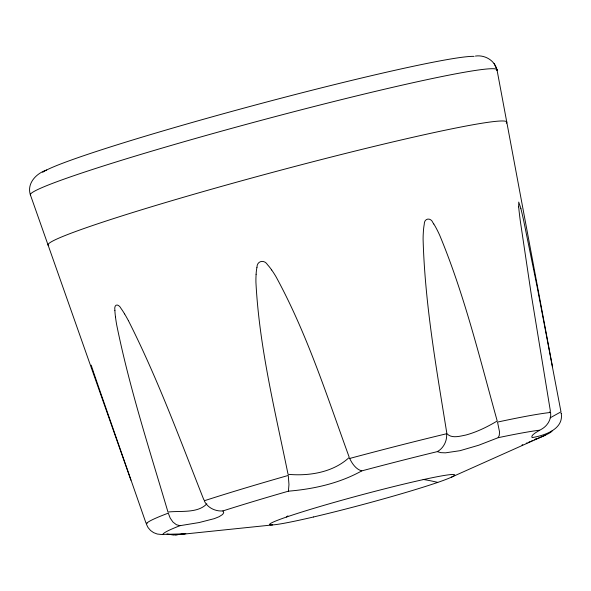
<?xml version="1.0" encoding="UTF-8"?>
<svg xmlns="http://www.w3.org/2000/svg" width="591" height="591" viewBox="0 0 591 591"><rect width="100%" height="100%" fill="white"/><g stroke="black" fill="none" stroke-linecap="round" stroke-linejoin="round"><path stroke-width="0.89" d="M256.088 274.276L255.933 278.221A128.129 126.437 61.1 0 0 255.925 282.217C259.272 347.19 275.074 410.797 288.053 474.322C309.27 476.257 333.228 472.401 349.266 457.39C327.074 396.384 307.18 333.856 275.982 276.669A133.012 131.313 60.9 0 0 274.409 274.098L273.877 273.256A96.444 95.21 60.8 0 0 272.532 271.217L271.668 269.961M256.967 267.339C256.937 260.661 264.45 259.309 267.59 264.82A34.115 33.68 60.8 0 1 268.528 265.876A53.316 52.629 60.8 0 1 271.661 269.976M206.82 503.842C197.608 513.609 180.307 510.609 167.97 512.042C149.626 449.98 129.503 388.213 116.656 324.703A128.129 75.345 70.8 0 1 116.021 320.847L115.474 317.049M288.423 491.173L288.962 484.48L288.268 475.445A214.718 10.86 -15 0 0 204.235 500.776C207.419 507.735 215.471 511.599 222.925 510.92A200.903 10.165 -15 0 1 288.415 491.173C313.762 489.06 339.397 483.349 361.766 470.887A200.903 10.165 -15 0 1 437.34 451.62C443.605 448.207 447.239 440.783 446.619 433.742A214.71 10.86 -15 0 0 349.628 458.468M549.726 411.883L550.428 411.336L531.383 295.264L520.272 220.746A128.129 20.7 79.7 0 1 519.777 216.941L519.349 213.262A48.625 7.816 79.7 0 1 518.669 206.887M536.155 438.832L534.183 439.844M437.325 451.62L440.775 452.654L445.474 452.839L460.034 450.682L478.717 445.23L498.139 437.702L499.262 435.419L499.535 431.918L497.533 422.085A214.71 10.86 -15 0 1 550.59 412.466C551.263 416.936 549.615 421.56 546.69 424.944C545.153 426.754 543.262 428.261 541.179 429.391C538.889 430.883 529.913 435.146 532.077 437.613C544.333 435.56 564.235 429.273 561.169 412.969A214.71 10.86 -15 0 1 561.191 413.308M550.081 417.867L560.977 411.838L537.337 287.832L523.729 220.908A133.012 21.121 79.7 0 0 523.101 218.035L522.887 217.104A96.444 15.336 79.7 0 0 522.363 214.799L522.03 213.388A53.316 8.518 79.7 0 0 520.893 208.638M46.608 170.016C36.383 173.333 26.661 183.269 30.355 194.757L130.921 480.18M451.443 477.166L545.19 435.235M531.494 441.004L532.388 440.62M528.842 442.142L530.607 441.381M526.226 443.257L527.091 442.888M521.971 445.045L522.806 444.698M166.98 533.954L173.547 535.054L185.367 533.821L161.114 534.463L157.221 534.02L153.601 532.639L150.557 530.496L148.09 527.615L146.42 524.239A214.71 10.86 -15 0 1 168.287 513.143L170.223 518.144L172.993 522.097L176.391 524.712L179.989 525.687L199.145 522.54L214.363 518.625L219.128 516.697L222.615 514.473L223.73 512.678L222.925 510.92M179.598 534.552L272.628 524.911M475.437 56.064C484.864 54.682 494.741 60.4 497.024 69.901L552.467 366.701M147.115 523.227L146.021 523.175L98.534 386.839M361.766 470.887C355.908 469.298 352.155 463.654 349.673 458.461M204.227 499.979L203.799 499.72C180.033 439.512 157.671 378.484 128.402 320.662M124.59 313.91L125.344 315.173A96.444 56.913 70.8 0 1 126.518 317.234L126.991 318.076A133.012 78.522 70.8 0 1 128.395 320.662M494.098 63.459L497.024 69.901M98.291 386.13L95.114 376.777M93.267 371.318L93.681 372.544M93.888 373.15L94.294 374.369M94.501 374.975L94.907 376.179M91.199 365.157L91.819 367.011M92.026 367.624L92.44 368.858M92.647 369.478L93.06 370.705M518.691 206.931L518.721 202.092L520.568 207.419A34.115 5.445 79.7 0 1 520.885 208.675M114.898 310.423C113.767 303.811 118.392 303.279 121.185 308.687A34.115 20.116 70.8 0 1 121.945 309.765A53.316 31.434 70.8 0 1 124.583 313.924M286.517 517.029A250.229 202.181 71 0 1 287.898 515.862M423.149 479.441A250.229 202.181 71 0 1 437.746 482.404M552.157 430.795A200.903 10.165 -15 0 1 535.106 439.445M498.161 437.695A200.903 10.165 -15 0 1 539.517 430.196M162.917 534.345A200.903 10.165 -15 0 1 179.967 525.695M185.833 533.422A201.501 10.195 -15 0 1 184.185 533.688M182.434 533.968A201.501 10.195 -15 0 1 175.571 534.944M115.504 317.057A48.625 28.619 70.8 0 1 114.883 310.415M256.117 274.276A48.625 47.982 60.9 0 1 256.93 267.331M433.772 223.996A34.115 27.6 79.7 0 0 433.018 222.873C430.832 217.111 423.983 218.057 424.227 224.469A48.625 39.368 79.7 0 0 423.4 231.288L423.178 235.188A128.129 103.802 79.7 0 0 423.097 239.156C424.914 304.513 436.564 369.249 446.877 433.609C451.576 438.84 459.879 436.173 465.819 435.042C476.937 432.028 487.361 426.887 497.216 420.991C479.848 358.648 464.629 295.256 439.734 235.351A133.012 107.54 79.7 0 0 438.485 232.655L438.057 231.783A96.444 77.99 79.7 0 0 436.985 229.64L436.298 228.325A53.316 43.136 79.7 0 0 433.787 223.989M48.728 245.612A237.464 12.012 -15 0 1 275.975 171.464A237.464 12.012 -15 0 1 506.288 123.187M30.444 195.008A241.549 12.219 -15 0 1 265.522 119.19A241.549 12.219 -15 0 1 496.809 70.588M42.692 172.306A225.673 11.421 -15 0 1 253.192 105.604A225.673 11.421 -15 0 1 474.1 56.381M313.444 516.992A95.823 4.846 -15 0 0 454.649 475.149A95.823 4.846 -15 0 0 318.298 507.012A95.823 4.846 -15 0 0 313.444 516.992"/></g></svg>
